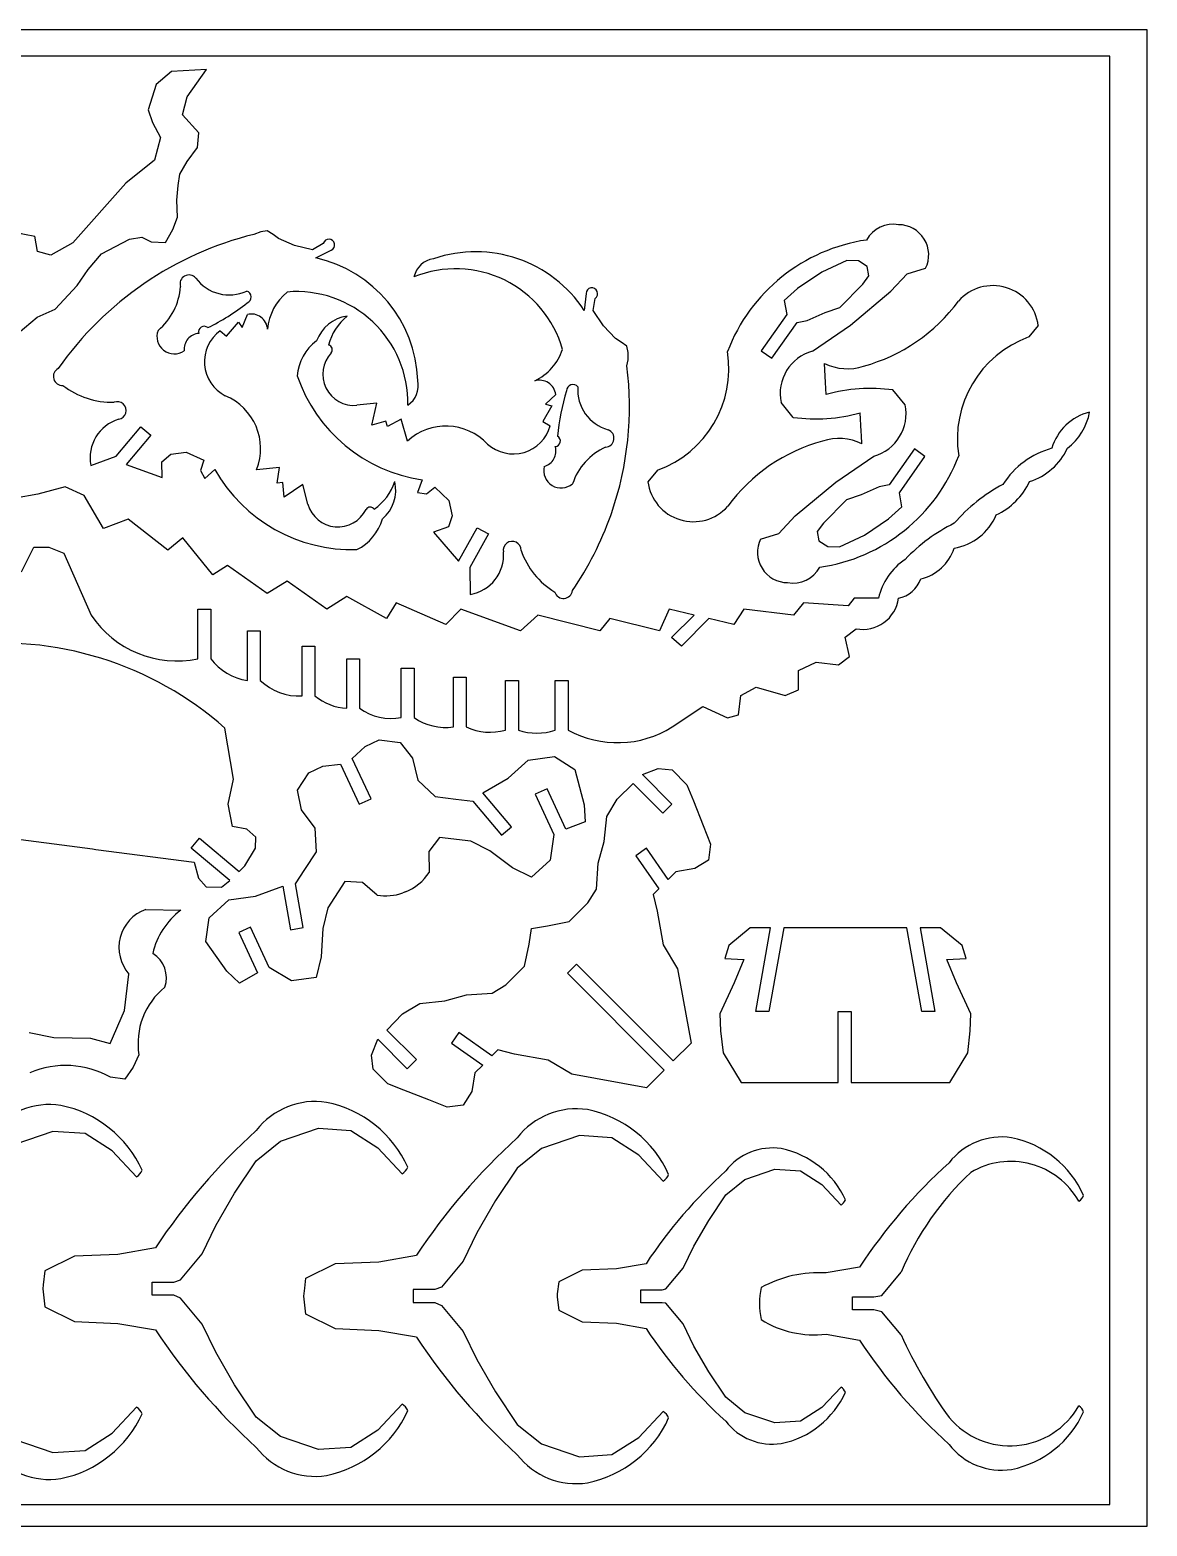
# Model space of a CAD drawing. Extents: x 0 to 237, y 0 to 181.
# Drawn here: x 101.3 to 236.8, y 0 to 181.5 of the extents above; entities that cross this region are included whole.
import ezdxf

# ---------------------------------------------------------------- set-up
doc = ezdxf.new("R2010")
doc.units = 0
doc.layers.add('WHITE', color=7, linetype='CONTINUOUS')

msp = doc.modelspace()

# ---------------------------------------------------------------- linework, layer by layer
at = {"layer": 'WHITE', "linetype": 'CONTINUOUS'}
for p, q in [((236.777464, 181.471779), (0, 181.471779)), ((236.777464, 0), (236.777464, 181.471779)), ((232.252228, 178.273767), (2.559962, 178.273767)), ((232.252228, 2.610057), (232.252228, 178.273767)), ((118.474637, 176.418671), (116.615202, 174.86403)), ((122.720485, 176.691547), (118.474637, 176.418671)), ((120.377884, 173.341934), (122.720485, 176.691547)), ((116.615202, 174.86403), (115.631347, 171.790422)), ((119.801465, 171.184587), (120.377884, 173.341934)), ((115.631347, 171.790422), (116.177098, 170.230148)), ((121.779188, 168.98656), (119.801465, 171.184587)), ((116.177098, 170.230148), (117.137796, 168.433298)), ((121.628982, 167.22914), (121.779188, 168.98656)), ((117.137796, 168.433298), (116.399279, 165.67888)), ((120.36787, 165.514278), (121.628982, 167.22914)), ((116.399279, 165.67888), (112.924494, 162.888161)), ((119.469132, 163.956508), (120.36787, 165.514278)), ((119.265727, 162.599639), (119.469132, 163.956508)), ((112.924494, 162.888161), (106.486252, 155.628163)), ((119.11552, 160.842219), (119.265727, 162.599639)), ((119.200637, 158.76686), (119.11552, 160.842219)), ((118.635484, 157.250397), (119.200637, 158.76686)), ((102.197846, 154.593613), (101.899935, 156.471825)), ((109.982942, 154.306342), (113.35008, 156.098811)), ((113.35008, 156.098811), (114.859659, 156.336638)), ((114.859659, 156.336638), (115.991843, 155.775866)), ((117.73612, 155.692626), (118.635484, 157.250397)), ((129.290158, 156.990038), (128.454006, 156.67523)), ((130.075615, 157.09268), (129.290158, 156.990038)), ((130.783464, 156.651447), (130.075615, 157.09268)), ((131.446252, 156.163901), (130.783464, 156.651447)), ((133.380166, 155.33213), (131.446252, 156.163901)), ((103.844488, 154.153006), (102.197846, 154.593613)), ((106.486252, 155.628163), (103.844488, 154.153006)), ((108.355701, 152.430634), (109.982942, 154.306342)), ((115.991843, 155.775866), (117.73612, 155.692626)), ((135.573812, 154.808284), (133.380166, 155.33213)), ((136.869972, 155.567454), (135.573812, 154.808284)), ((135.958717, 153.818796), (137.833173, 154.755711)), ((200.368048, 153.513375), (197.333869, 152.098927)), ((201.783748, 153.469565), (200.368048, 153.513375)), ((202.845836, 152.777987), (201.783748, 153.469565)), ((203.04486, 151.638293), (202.845836, 152.777987)), ((207.696266, 151.874869), (209.921831, 152.560813)), ((107.032003, 150.476067), (108.355701, 152.430634)), ((197.333869, 152.098927), (194.398577, 150.114319)), ((199.501229, 147.78799), (202.286315, 150.626274)), ((202.286315, 150.626274), (203.04486, 151.638293)), ((205.721045, 149.765088), (207.696266, 151.874869)), ((104.33579, 147.602109), (107.032003, 150.476067)), ((168.736359, 149.521628), (168.526536, 147.437403)), ((169.588783, 147.428745), (169.834572, 148.909448)), ((194.398577, 150.114319), (192.77822, 148.656061)), ((200.811784, 145.674454), (205.721045, 149.765088)), ((102.155287, 146.64767), (104.33579, 147.602109)), ((170.856154, 145.564928), (169.588783, 147.428745)), ((192.77822, 148.656061), (193.080511, 146.949961)), ((195.557047, 146.212695), (197.731918, 147.184659)), ((197.731918, 147.184659), (199.501229, 147.78799)), ((99.867136, 144.693103), (102.155287, 146.64767)), ((125.143822, 144.337613), (126.569536, 146.036202)), ((126.569536, 146.036202), (127.020782, 145.397197)), ((127.020782, 145.397197), (127.669801, 146.957471)), ((172.322548, 144.052846), (170.856154, 145.564928)), ((193.080511, 146.949961), (189.989379, 142.534505)), ((191.27177, 141.63827), (194.322847, 145.995521)), ((194.322847, 145.995521), (195.557047, 146.212695)), ((196.206692, 142.515729), (200.811784, 145.674454)), ((223.587953, 145.602915), (222.422172, 144.22621)), ((124.371053, 144.986005), (125.143822, 144.337613)), ((173.014126, 143.60598), (172.322548, 144.052846)), ((173.678165, 143.10091), (173.014126, 143.60598)), ((173.860917, 142.330474), (173.678165, 143.10091)), ((173.864046, 141.437369), (173.860917, 142.330474)), ((189.989379, 142.534505), (191.27177, 141.63827)), ((173.691934, 140.733274), (173.864046, 141.437369)), ((197.766966, 138.724883), (197.648678, 141.029933)), ((197.845824, 137.250978), (197.766966, 138.724883)), ((143.385195, 136.187013), (140.934766, 135.939882)), ((142.767469, 133.529603), (143.385195, 136.187013)), ((165.060046, 137.249726), (163.832105, 136.088127)), ((193.871601, 134.477784), (192.382675, 136.269001)), ((207.44905, 136.013649), (205.961376, 137.802988)), ((164.590024, 135.895361), (163.508534, 133.958318)), ((163.832105, 136.088127), (164.590024, 135.895361)), ((202.104189, 132.75416), (201.985901, 135.029794)), ((111.757887, 129.763166), (114.753262, 133.333708)), ((114.753262, 133.333708), (115.95304, 132.327948)), ((144.472943, 134.026537), (142.767469, 133.529603)), ((144.65632, 133.358743), (144.472943, 134.026537)), ((146.334882, 134.279386), (144.65632, 133.358743)), ((147.064637, 131.608207), (146.334882, 134.279386)), ((163.508534, 133.958318), (164.388067, 133.466848)), ((202.128598, 132.278505), (202.104189, 132.75416)), ((115.95304, 132.327948), (112.956413, 128.75678)), ((202.183641, 131.252021), (202.128598, 132.278505)), ((108.691163, 128.656016), (111.757887, 129.763166)), ((117.279241, 129.08348), (118.380132, 130.002871)), ((117.338072, 127.191499), (117.279241, 129.08348)), ((118.380132, 130.002871), (120.252711, 130.274495)), ((120.252711, 130.274495), (122.381894, 129.279374)), ((122.381894, 129.279374), (121.988226, 128.028276)), ((199.016812, 126.608196), (203.621904, 129.766295)), ((208.559955, 130.643754), (205.508878, 126.286503)), ((206.751214, 125.332063), (209.84172, 129.746268)), ((209.84172, 129.746268), (208.559955, 130.643754)), ((112.956413, 128.75678), (117.338072, 127.191499)), ((121.988226, 128.028276), (122.502059, 127.070708)), ((122.502059, 127.070708), (123.733755, 128.144687)), ((131.549519, 128.400038), (128.791346, 128.13217)), ((131.282276, 126.504303), (131.549519, 128.400038)), ((177.406076, 128.056788), (176.241696, 126.676415)), ((105.553717, 126.03428), (102.272323, 125.180605)), ((107.880046, 125.009744), (105.553717, 126.03428)), ((131.97135, 126.570018), (131.282276, 126.504303)), ((132.114673, 124.798203), (131.97135, 126.570018)), ((134.379667, 126.320299), (132.114673, 124.798203)), ((135.016169, 123.943901), (134.379667, 126.320299)), ((148.87463, 126.885453), (148.308225, 125.351465)), ((148.308225, 125.351465), (149.385333, 125.212524)), ((149.385333, 125.212524), (150.414876, 126.024266)), ((150.414876, 126.024266), (152.100323, 124.389515)), ((194.106925, 122.515684), (199.016812, 126.608196)), ((204.274678, 126.068077), (202.098556, 125.098617)), ((205.508878, 126.286503), (204.274678, 126.068077)), ((207.051002, 123.625963), (206.751214, 125.332063)), ((102.272323, 125.180605), (99.535429, 124.666772)), ((110.212634, 121.007357), (107.880046, 125.009744)), ((152.100323, 124.389515), (152.513391, 122.541345)), ((200.329245, 124.491531), (197.545411, 121.65575)), ((202.098556, 125.098617), (200.329245, 124.491531)), ((205.432523, 122.165202), (207.051002, 123.625963)), ((113.221778, 122.135786), (110.212634, 121.007357)), ((118.038412, 118.373104), (113.221778, 122.135786)), ((152.513391, 122.541345), (152.045247, 121.185728)), ((171.727353, 122.5814), (171.853273, 122.941472)), ((192.133582, 120.407781), (194.106925, 122.515684)), ((197.545411, 121.65575), (196.784988, 120.641228)), ((202.49723, 120.183097), (205.432523, 122.165202)), ((119.844023, 119.877676), (118.038412, 118.373104)), ((123.456499, 115.364586), (119.844023, 119.877676)), ((152.045247, 121.185728), (150.255281, 120.568002)), ((150.255281, 120.568002), (153.275065, 117.026249)), ((153.275065, 117.026249), (155.549448, 121.098107)), ((156.915704, 120.335807), (154.641322, 116.263949)), ((155.549448, 121.098107), (156.915704, 120.335807)), ((189.908643, 119.723088), (192.133582, 120.407781)), ((196.784988, 120.641228), (196.986516, 119.504037)), ((199.461174, 118.767397), (202.49723, 120.183097)), ((100.279579, 115.740103), (101.786028, 118.748621)), ((101.786028, 118.748621), (103.59164, 118.748621)), ((103.59164, 118.748621), (105.396, 117.998213)), ((105.396, 117.998213), (108.708687, 110.472223)), ((196.986516, 119.504037), (198.0461, 118.810582)), ((198.0461, 118.810582), (199.461174, 118.767397)), ((125.261484, 116.493015), (123.456499, 115.364586)), ((130.078118, 113.10585), (125.261484, 116.493015)), ((154.641322, 116.263949), (154.695016, 113.008404)), ((132.486435, 114.610422), (130.078118, 113.10585)), ((137.300565, 111.225761), (132.486435, 114.610422)), ((139.708882, 112.730333), (137.300565, 111.225761)), ((144.524889, 110.097331), (139.708882, 112.730333)), ((201.246132, 112.533186), (200.507615, 111.601904)), ((204.209589, 112.533186), (201.246132, 112.533186)), ((121.650887, 105.204969), (121.650887, 111.225761)), ((121.650887, 111.225761), (123.215542, 111.225761)), ((123.215542, 111.225761), (123.215542, 105.204969)), ((145.729048, 111.977421), (144.524889, 110.097331)), ((151.747336, 109.343168), (145.729048, 111.977421)), ((153.555452, 111.225761), (151.747336, 109.343168)), ((160.777273, 108.592759), (153.555452, 111.225761)), ((178.837771, 111.225761), (177.633613, 108.592759)), ((181.8538, 110.500387), (178.837771, 111.225761)), ((187.867081, 111.225761), (186.662923, 109.343168)), ((193.885996, 110.472223), (187.867081, 111.225761)), ((195.090154, 111.977421), (193.885996, 110.472223)), ((200.507615, 111.601904), (195.090154, 111.977421)), ((162.885176, 110.472223), (160.777273, 108.592759)), ((170.41054, 108.592759), (162.885176, 110.472223)), ((171.612195, 110.097331), (170.41054, 108.592759)), ((177.633613, 108.592759), (171.612195, 110.097331)), ((179.112524, 107.759111), (181.8538, 110.500387)), ((183.638758, 110.072297), (180.299159, 106.732698)), ((186.662923, 109.343168), (183.638758, 110.072297)), ((127.669801, 102.571967), (127.669801, 108.592759)), ((127.669801, 108.592759), (129.234456, 108.592759)), ((129.234456, 108.592759), (129.234456, 102.571967)), ((180.299159, 106.732698), (179.112524, 107.759111)), ((200.166521, 107.816065), (201.515879, 108.824954)), ((200.707265, 105.457817), (200.166521, 107.816065)), ((134.290795, 100.691878), (134.290795, 106.709541)), ((134.290795, 106.709541), (135.85545, 106.709541)), ((135.85545, 106.709541), (135.85545, 100.691878)), ((199.357907, 104.44705), (200.707265, 105.457817)), ((139.708882, 99.187306), (139.708882, 105.204969)), ((139.708882, 105.204969), (141.273537, 105.204969)), ((141.273537, 105.204969), (141.273537, 99.187306)), ((146.330501, 98.058251), (146.330501, 104.07654)), ((146.330501, 104.07654), (147.895156, 104.07654)), ((147.895156, 104.07654), (147.895156, 98.058251)), ((194.509354, 103.772996), (196.664197, 104.784389)), ((194.509354, 101.414749), (194.509354, 103.772996)), ((196.664197, 104.784389), (199.357907, 104.44705)), ((152.651707, 96.929196), (152.651707, 102.946859)), ((152.651707, 102.946859), (154.216362, 102.946859)), ((154.216362, 102.946859), (154.215955, 96.928319)), ((158.972287, 96.553053), (158.972287, 102.571967)), ((158.972287, 102.571967), (160.536942, 102.571967)), ((160.536942, 102.571967), (160.536942, 96.553053)), ((164.991201, 96.553053), (164.991201, 102.571967)), ((164.991201, 102.571967), (166.555856, 102.571967)), ((166.555856, 102.571967), (166.555856, 96.553053)), ((187.502204, 100.741321), (189.386674, 101.75334)), ((189.386674, 101.75334), (192.892127, 100.741321)), ((187.231832, 98.383699), (187.502204, 100.741321)), ((192.892127, 100.741321), (194.509354, 101.414749)), ((179.198268, 96.929196), (182.920269, 99.395092)), ((182.920269, 99.395092), (185.884977, 98.045734)), ((185.884977, 98.045734), (187.231832, 98.383699)), ((125.987484, 90.587337), (124.947928, 96.783996)), ((140.380432, 93.089533), (141.956352, 94.567819)), ((141.956352, 94.567819), (143.668084, 95.365167)), ((143.668084, 95.365167), (146.190308, 95.055991)), ((146.190308, 95.055991), (147.67673, 93.146486)), ((142.669835, 88.209687), (140.380432, 93.089533)), ((147.67673, 93.146486), (148.325749, 90.474682)), ((159.310252, 90.704999), (161.711685, 92.893638)), ((161.711685, 92.893638), (164.931744, 93.326109)), ((164.931744, 93.326109), (167.36447, 91.783359)), ((133.734404, 89.246741), (135.118184, 91.378426)), ((135.118184, 91.378426), (136.828665, 92.177026)), ((136.828665, 92.177026), (138.97412, 92.43363)), ((138.97412, 92.43363), (141.240992, 87.543144)), ((167.36447, 91.783359), (168.504164, 87.501212)), ((175.573275, 91.156871), (177.499678, 91.89664)), ((179.159464, 87.569431), (175.573275, 91.156871)), ((177.499678, 91.89664), (179.197016, 91.70763)), ((179.197016, 91.70763), (180.979471, 89.923923)), ((125.344724, 87.567553), (125.987484, 90.587337)), ((134.242603, 86.882234), (133.734404, 89.246741)), ((148.325749, 90.474682), (150.442414, 88.489448)), ((156.225379, 88.937565), (159.310252, 90.704999)), ((159.688899, 84.807502), (156.225379, 88.937565)), ((164.011727, 89.430744), (162.570993, 88.758568)), ((166.288613, 84.54464), (164.011727, 89.430744)), ((172.509681, 88.162748), (174.466751, 90.050347)), ((174.466751, 90.050347), (178.05294, 86.464158)), ((180.979471, 89.923923), (181.754288, 87.973111)), ((125.864815, 84.859448), (125.344724, 87.567553)), ((141.240992, 87.543144), (142.669835, 88.209687)), ((150.442414, 88.489448), (152.96589, 88.179646)), ((152.96589, 88.179646), (155.025601, 87.931179)), ((155.025601, 87.931179), (158.490373, 83.801116)), ((162.570993, 88.758568), (164.848505, 83.87309)), ((168.504164, 87.501212), (168.619949, 85.417091)), ((171.251072, 86.064858), (172.509681, 88.162748)), ((178.05294, 86.464158), (179.159464, 87.569431)), ((181.754288, 87.973111), (182.929031, 84.955831)), ((135.869845, 84.666683), (134.242603, 86.882234)), ((168.619949, 85.417091), (166.288613, 84.54464)), ((170.937516, 83.026299), (171.251072, 86.064858)), ((93.316239, 84.164741), (108.869534, 82.128187)), ((127.604712, 84.548395), (125.864815, 84.859448)), ((128.701848, 83.547642), (127.604712, 84.548395)), ((128.639261, 82.233331), (128.701848, 83.547642)), ((136.030691, 81.769568), (135.869845, 84.666683)), ((150.970642, 83.531369), (149.686373, 81.816507)), ((154.755229, 83.06698), (150.970642, 83.531369)), ((158.490373, 83.801116), (159.688899, 84.807502)), ((164.848505, 83.87309), (164.374101, 80.760052)), ((182.929031, 84.955831), (183.829646, 82.712116)), ((108.869534, 82.128187), (109.272589, 82.074988)), ((109.272589, 82.074988), (121.229056, 80.509082)), ((120.864178, 82.230828), (121.869938, 83.431231)), ((125.550633, 78.299163), (120.864178, 82.230828)), ((121.869938, 83.431231), (126.669048, 79.401932)), ((127.351863, 80.078489), (128.639261, 82.233331)), ((134.645659, 79.637882), (136.030691, 81.769568)), ((149.686373, 81.816507), (149.706401, 79.276134)), ((157.075925, 81.917271), (154.755229, 83.06698)), ((159.822833, 79.853804), (157.075925, 81.917271)), ((170.202128, 80.403937), (170.937516, 83.026299)), ((176.058944, 82.205794), (174.776553, 81.310185)), ((178.706966, 78.425587), (176.058944, 82.205794)), ((183.829646, 82.712116), (183.578675, 80.782583)), ((121.229056, 80.509082), (121.746018, 78.575794)), ((126.669048, 79.401932), (127.351863, 80.078489)), ((162.142278, 78.705974), (159.822833, 79.853804)), ((164.374101, 80.760052), (162.142278, 78.705974)), ((169.99309, 77.260858), (170.202128, 80.403937)), ((174.776553, 81.310185), (177.58417, 77.303417)), ((183.578675, 80.782583), (181.92327, 79.754292)), ((121.746018, 78.575794), (122.650388, 77.522469)), ((124.520464, 77.507448), (125.550633, 78.299163)), ((133.512848, 77.898612), (134.645659, 79.637882)), ((139.48983, 78.178372), (137.411342, 74.980217)), ((141.627774, 78.059458), (139.48983, 78.178372)), ((143.40576, 76.543086), (141.627774, 78.059458)), ((179.638248, 79.35687), (178.706966, 78.425587)), ((181.92327, 79.754292), (179.638248, 79.35687)), ((122.650388, 77.522469), (124.520464, 77.507448)), ((125.413569, 75.967827), (128.636132, 76.400924)), ((128.636132, 76.400924), (131.973228, 77.628865)), ((131.973228, 77.628865), (132.907014, 72.318426)), ((134.449764, 72.590051), (133.512848, 77.898612)), ((146.849885, 76.919334), (146.520137, 76.795843)), ((168.965425, 75.604828), (169.99309, 77.260858)), ((177.58417, 77.303417), (176.870687, 76.589308)), ((176.870687, 76.589308), (177.371376, 74.576536)), ((115.330933, 74.791207), (119.584291, 74.692947)), ((123.011511, 73.778562), (125.413569, 75.967827)), ((137.411342, 74.980217), (136.803005, 72.463626)), ((166.70043, 73.341085), (168.965425, 75.604828)), ((177.371376, 74.576536), (178.106764, 70.489032)), ((122.630361, 70.92338), (123.011511, 73.778562)), ((128.029046, 72.650759), (126.610217, 71.990475)), ((130.307183, 67.766532), (128.029046, 72.650759)), ((132.907014, 72.318426), (134.449764, 72.590051)), ((162.136019, 72.493042), (164.059919, 72.795959)), ((164.059919, 72.795959), (166.70043, 73.341085)), ((125.178245, 67.297762), (122.630361, 70.92338)), ((126.610217, 71.990475), (128.88898, 67.104996)), ((136.803005, 72.463626), (136.619001, 69.033277)), ((161.832476, 70.568516), (162.136019, 72.493042)), ((188.64628, 72.575656), (186.037061, 70.40767)), ((191.124693, 72.575656), (188.64628, 72.575656)), ((189.334102, 62.423549), (191.124693, 72.575656)), ((192.714382, 72.575656), (190.924417, 62.423549)), ((207.657462, 72.575656), (192.714382, 72.575656)), ((209.464326, 62.423549), (207.657462, 72.575656)), ((211.740586, 72.575656), (209.264676, 72.575656)), ((209.264676, 72.575656), (211.054641, 62.423549)), ((214.351056, 70.40767), (211.740586, 72.575656)), ((136.619001, 69.033277), (136.006908, 66.51919)), ((161.287976, 67.927379), (161.832476, 70.568516)), ((178.106764, 70.489032), (179.824755, 67.595672)), ((186.037061, 70.40767), (185.552018, 68.827368)), ((214.837351, 68.827368), (214.351056, 70.40767)), ((126.699715, 65.869545), (125.178245, 67.297762)), ((132.997764, 66.129278), (130.307183, 67.766532)), ((159.02173, 65.662385), (161.287976, 67.927379)), ((167.576011, 68.158322), (166.469487, 67.051798)), ((179.317181, 56.415894), (167.576011, 68.158322)), ((179.824755, 67.595672), (181.482664, 58.560103)), ((185.552018, 68.827368), (187.884606, 68.7047)), ((187.884606, 68.7047), (186.718625, 65.908974)), ((212.501008, 68.7047), (214.837351, 68.827368)), ((213.670744, 65.908974), (212.501008, 68.7047)), ((112.76928, 62.533075), (113.303766, 66.95166)), ((128.88898, 67.104996), (126.699715, 65.869545)), ((136.006908, 66.51919), (132.997764, 66.129278)), ((157.366325, 64.634093), (159.02173, 65.662385)), ((166.469487, 67.051798), (178.210657, 55.30937)), ((186.718625, 65.908974), (184.965585, 62.13815)), ((215.420028, 62.13815), (213.670744, 65.908974)), ((148.562325, 63.376737), (151.600885, 63.689668)), ((151.600885, 63.689668), (154.22262, 64.42443)), ((154.22262, 64.42443), (157.366325, 64.634093)), ((111.042527, 58.516912), (112.76928, 62.533075)), ((144.577462, 60.159806), (146.46381, 62.117496)), ((146.46381, 62.117496), (148.562325, 63.376737)), ((184.965585, 62.13815), (185.06322, 60.070934)), ((190.924417, 62.423549), (189.334102, 62.423549)), ((199.313471, 53.799797), (199.313471, 62.423549)), ((199.313471, 62.423549), (200.878126, 62.423549)), ((200.878126, 62.423549), (200.878126, 53.799797)), ((211.054641, 62.423549), (209.464326, 62.423549)), ((215.323019, 60.070934), (215.420028, 62.13815)), ((148.163651, 56.573617), (144.577462, 60.159806)), ((185.06322, 60.070934), (185.356749, 57.394748)), ((215.031994, 57.394748), (215.323019, 60.070934)), ((101.218372, 59.849372), (104.188712, 59.28047)), ((104.188712, 59.28047), (108.646101, 59.179706)), ((108.646101, 59.179706), (111.042527, 58.516912)), ((142.733047, 57.130009), (143.470312, 59.053276)), ((143.470312, 59.053276), (147.057127, 55.467087)), ((153.316372, 59.85063), (152.42139, 58.568865)), ((152.42139, 58.568865), (156.201596, 55.920211)), ((157.325644, 57.044259), (153.316372, 59.85063)), ((181.482664, 58.560103), (179.317181, 56.415894)), ((114.516686, 57.143152), (113.817599, 55.681138)), ((142.919554, 55.430793), (142.733047, 57.130009)), ((147.057127, 55.467087), (148.163651, 56.573617)), ((158.037875, 57.755871), (157.325644, 57.044259)), ((160.050647, 57.255175), (158.037875, 57.755871)), ((164.137525, 56.521045), (160.050647, 57.255175)), ((167.031511, 54.801802), (164.137525, 56.521045)), ((185.356749, 57.394748), (187.541633, 53.799797)), ((212.844606, 53.799797), (215.031994, 57.394748)), ((112.786804, 54.208485), (111.058799, 54.441931)), ((113.817599, 55.681138), (112.786804, 54.208485)), ((144.70326, 53.647081), (142.919554, 55.430793)), ((155.270313, 54.989561), (154.872265, 52.704539)), ((156.201596, 55.920211), (155.270313, 54.989561)), ((176.069584, 53.146391), (167.031511, 54.801802)), ((178.210657, 55.30937), (176.069584, 53.146391)), ((146.653446, 52.87227), (144.70326, 53.647081)), ((149.671352, 51.698779), (146.653446, 52.87227)), ((154.872265, 52.704539), (153.8446, 51.049134)), ((187.541633, 53.799797), (199.313471, 53.799797)), ((200.878126, 53.799797), (212.844606, 53.799797)), ((151.915067, 50.798163), (149.671352, 51.698779)), ((153.8446, 51.049134), (151.915067, 50.798163)), ((104.071676, 47.874136), (99.480353, 46.298842)), ((108.005219, 47.610648), (104.071676, 47.874136)), ((111.284735, 45.512753), (108.005219, 47.610648)), ((131.697223, 46.672481), (136.286043, 48.244021)), ((136.286043, 48.244021), (140.219585, 47.984288)), ((140.219585, 47.984288), (143.499102, 45.883895)), ((167.939637, 47.360303), (163.348939, 45.786261)), ((171.873179, 47.097435), (167.939637, 47.360303)), ((114.236318, 42.365896), (111.284735, 45.512753)), ((128.745658, 44.31173), (131.697223, 46.672481)), ((143.499102, 45.883895), (146.450667, 42.737061)), ((163.348939, 45.786261), (160.399252, 43.424884)), ((175.152696, 45.000178), (171.873179, 47.097435)), ((126.12267, 40.37631), (128.745658, 44.31173)), ((178.101132, 41.853344), (175.152696, 45.000178)), ((160.399252, 43.424884), (157.776265, 39.492593)), ((185.682197, 40.182919), (188.014785, 42.048613)), ((188.014785, 42.048613), (191.639777, 43.292827)), ((191.639777, 43.292827), (194.749059, 43.084408)), ((194.749059, 43.084408), (197.340754, 41.427132)), ((123.828886, 36.442768), (126.12267, 40.37631)), ((183.609343, 37.07614), (185.682197, 40.182919)), ((197.340754, 41.427132), (199.670838, 38.941834)), ((157.776265, 39.492593), (155.480603, 35.557173)), ((122.189754, 33.033065), (123.828886, 36.442768)), ((181.796846, 33.966851), (183.609343, 37.07614)), ((155.480603, 35.557173), (153.843348, 32.146851)), ((106.705303, 32.722644), (103.102842, 30.950829)), ((111.97068, 32.946077), (106.705303, 32.722644)), ((116.50608, 33.731707), (111.97068, 32.946077)), ((119.560508, 29.878727), (122.189754, 33.033065)), ((143.624274, 32.061728), (148.159856, 32.847771)), ((180.501938, 31.273774), (181.796846, 33.966851)), ((103.102842, 30.950829), (102.908199, 29.240974)), ((134.756436, 30.067112), (138.358897, 31.838927)), ((138.358897, 31.838927), (143.624274, 32.061728)), ((153.843348, 32.146851), (151.211599, 28.993133)), ((168.268214, 31.028436), (165.421794, 29.628383)), ((172.428945, 31.203677), (168.268214, 31.028436)), ((176.010753, 31.826404), (172.428945, 31.203677)), ((178.424702, 28.78034), (180.501938, 31.273774)), ((201.888893, 31.40145), (197.856464, 30.702988)), ((102.908199, 29.240974), (102.855626, 28.764693)), ((116.128281, 28.013653), (116.128281, 29.578307)), ((116.128281, 29.578307), (118.73437, 29.578307)), ((118.73437, 29.578307), (119.560508, 29.878727)), ((134.619372, 28.862953), (134.661305, 29.240974)), ((134.661305, 29.240974), (134.756436, 30.067112)), ((165.421794, 29.628383), (165.254063, 28.156349)), ((204.603256, 27.976107), (206.938973, 30.779969)), ((102.855626, 28.764693), (103.102842, 26.576673)), ((118.73437, 28.013653), (116.128281, 28.013653)), ((119.560508, 27.650659), (118.73437, 28.013653)), ((122.189754, 24.496315), (119.560508, 27.650659)), ((134.508595, 27.879098), (134.619372, 28.862953)), ((134.756436, 25.692956), (134.508595, 27.879098)), ((150.385461, 28.694597), (147.781875, 28.694597)), ((147.781875, 28.694597), (147.781875, 27.129942)), ((151.211599, 28.993133), (150.385461, 28.694597)), ((165.254063, 28.156349), (165.24092, 27.760804)), ((165.24092, 27.760804), (165.421794, 26.173625)), ((175.372999, 27.09239), (175.372999, 28.657045)), ((175.372999, 28.657045), (177.978463, 28.657045)), ((177.978463, 28.657045), (178.424702, 28.78034)), ((201.040224, 26.241844), (201.040224, 27.806498)), ((201.040224, 27.806498), (203.646313, 27.806498)), ((203.646313, 27.806498), (204.603256, 27.976107)), ((103.102842, 26.576673), (106.705303, 24.804239)), ((138.358897, 23.920515), (134.756436, 25.692956)), ((147.781875, 27.129942), (150.385461, 27.129942)), ((150.385461, 27.129942), (151.211599, 26.765064)), ((151.211599, 26.765064), (153.843348, 23.61072)), ((165.421794, 26.173625), (168.268214, 24.77232)), ((177.978463, 27.09239), (175.372999, 27.09239)), ((178.424702, 27.01979), (177.978463, 27.09239)), ((180.501938, 24.526356), (178.424702, 27.01979)), ((203.646313, 26.241844), (201.040224, 26.241844)), ((204.603256, 25.99588), (203.646313, 26.241844)), ((206.938973, 23.192012), (204.603256, 25.99588)), ((106.705303, 24.804239), (111.97068, 24.584561)), ((111.97068, 24.584561), (116.506262, 23.795401)), ((123.828886, 21.087245), (122.189754, 24.496315)), ((143.624274, 23.697715), (138.358897, 23.920515)), ((148.159674, 22.912085), (143.624274, 23.697715)), ((153.843348, 23.61072), (155.480603, 20.200398)), ((168.268214, 24.77232), (172.428945, 24.596453)), ((172.428945, 24.596453), (176.010753, 23.975597)), ((181.796846, 21.833272), (180.501938, 24.526356)), ((183.609343, 18.725867), (181.796846, 21.833272)), ((197.856464, 23.270251), (201.888916, 22.569246)), ((126.12267, 17.151199), (123.828886, 21.087245)), ((155.480603, 20.200398), (157.776265, 16.268108)), ((185.682197, 15.617211), (183.609343, 18.725867)), ((128.745658, 13.218908), (126.12267, 17.151199)), ((199.670838, 16.861425), (197.340754, 14.372372)), ((146.450196, 14.790363), (143.499102, 11.643614)), ((157.776265, 16.268108), (160.399252, 12.332055)), ((188.014785, 13.751517), (185.682197, 15.617211)), ((111.284735, 11.2706), (114.2363, 14.420563)), ((131.697223, 10.857525), (128.745658, 13.218908)), ((175.152696, 10.75989), (178.101132, 13.90673)), ((191.639777, 12.507303), (188.014785, 13.751517)), ((194.749059, 12.715715), (191.639777, 12.507303)), ((197.340754, 14.372372), (194.749059, 12.715715)), ((108.005219, 9.172704), (111.284735, 11.2706)), ((143.499102, 11.643614), (140.219585, 9.545718)), ((160.399252, 12.332055), (163.348939, 9.97131)), ((99.480353, 10.484511), (104.071676, 8.912978)), ((104.071676, 8.912978), (108.005219, 9.172704)), ((136.286043, 9.283488), (131.697223, 10.857525)), ((140.219585, 9.545718), (136.286043, 9.283488)), ((163.348939, 9.97131), (167.939637, 8.399139)), ((171.873179, 8.662633), (175.152696, 10.75989)), ((167.939637, 8.399139), (171.873179, 8.662633)), ((2.559962, 2.610057), (232.252228, 2.610057)), ((0, 0), (236.777464, 0))]:
    msp.add_line(p, q, dxfattribs=at)
for centre, radius, start, end in [((205.999549, 154.188901), 3.714526, 80.015579, 151.04122), ((105.004411, 177.634855), 21.389521, -107.500632, -98.345388), ((138.300142, 116.885659), 40.98971, 103.898931, 144.984398), ((137.553269, 155.400912), 0.7033, -66.547586, 166.30222), ((206.627293, 154.177415), 3.669792, -26.136794, 89.7458), ((155.332094, 138.779606), 15.781341, 33.271684, 108.842615), ((205.807446, 134.913923), 21.294196, 98.256605, 159.255738), ((132.556536, 138.408701), 15.781187, 1.975049, 77.550171), ((150.654581, 150.892265), 2.853931, 98.45015, 167.3322), ((152.932596, 139.026979), 13.478034, 15.915951, 112.061975), ((120.584589, 150.663929), 1.089445, 40.817501, 197.042334), ((125.465097, 154.371151), 5.042019, -143.55657, -65.150732), ((112.055171, 150.810277), 7.502276, -50.4766, -3.558445), ((127.349623, 149.069858), 0.762948, -68.723234, 72.115981), ((136.655842, 144.615426), 6.561637, 129.440036, 175.173616), ((133.640559, 136.254957), 13.477376, -1.254777, 94.908254), ((169.43795, 149.489083), 0.702342, -55.6177, 177.344116), ((218.068676, 144.892127), 5.564858, 7.338325, 138.3509), ((112.12339, 167.707298), 24.793258, -64.334, -51.2962), ((128.139824, 145.031694), 1.982306, 3.928367, 103.715963), ((196.926231, 161.016948), 21.044815, -74.928354, -36.191278), ((122.420099, 144.859483), 0.667862, 48.578413, 196.710974), ((140.421608, 142.162098), 4.643314, 98.173199, 160.051527), ((144.116598, 141.485996), 6.838395, 129.558196, 165.215172), ((118.805343, 144.287591), 2.1083, 159.576774, 304.782378), ((121.927629, 142.744272), 1.928795, 94.37648, 185.60188), ((127.110586, 141.230601), 4.648452, 126.11041, 242.837261), ((139.587363, 139.00269), 5.913194, 126.65887, 174.990263), ((226.903806, 131.882275), 13.132318, 109.954119, 189.01232), ((140.594187, 139.702253), 3.777755, 136.822021, 275.172452), ((137.373791, 142.653419), 0.592291, -38.1871, 77.239394), ((159.673813, 144.818244), 6.563541, -64.340859, -18.61586), ((172.923376, 140.400316), 13.132299, -70.0409, 9.007121), ((197.655692, 137.33488), 5.379665, 105.625446, 191.427693), ((105.227185, 139.433765), 1.091689, 117.10774, 274.033154), ((134.55929, 135.786461), 39.444073, -19.005, 7.204626), ((200.423124, 146.546906), 6.175317, -116.697494, -71.3447), ((111.237554, 145.948908), 9.645218, -127.965315, -88.477736), ((151.716669, 145.733911), 19.061521, -160.9713, -98.574672), ((145.540663, 138.340604), 2.854068, -56.5295, 12.38182), ((163.092962, 137.00564), 1.982167, 7.073407, 106.9244), ((167.148221, 137.697622), 0.763289, 38.870082, 179.231725), ((172.771917, 137.824894), 5.041706, 175.9995, 254.3848), ((203.2283, 118.051489), 19.939695, 82.121834, 105.660562), ((111.89718, 135.308985), 1.076545, -80.819467, 112.006651), ((122.324314, 130.676298), 6.949467, -21.474666, 67.45789), ((189.981737, 130.095151), 24.794339, 162.119423, 175.155663), ((196.604005, 154.22696), 19.937301, -97.877169, -74.33924), ((202.175563, 134.948265), 5.380029, -74.405032, 11.421537), ((231.228991, 129.037021), 6.230299, 103.136919, 164.303159), ((222.608962, 136.517463), 7.341316, -52.124598, -11.098625), ((113.409905, 129.620395), 4.816279, 106.166151, 191.550591), ((151.741078, 126.468003), 6.949158, 43.35428, 132.29521), ((159.905711, 134.6884), 4.645826, -132.051098, -15.244311), ((171.032514, 131.947904), 1.090571, -85.787206, 69.479007), ((163.162881, 130.385225), 1.927849, -74.825946, 16.446245), ((164.96249, 131.598107), 0.668902, -85.767876, 62.053615), ((174.211554, 124.026185), 7.503879, 114.391954, 161.307646), ((202.908794, 111.267168), 21.046239, 105.084901, 143.818618), ((199.405472, 125.735744), 6.176369, 63.26875, 108.6387), ((227.886471, 120.926223), 10.149904, 105.166283, 147.738499), ((220.170843, 133.975009), 7.669106, -72.041425, -25.093122), ((194.022434, 137.365511), 21.291129, -81.7358, -20.7417), ((140.341072, 137.498695), 19.060442, -150.609779, -88.207013), ((165.713848, 128.01675), 2.108421, 166.062529, 311.230326), ((139.071255, 128.888301), 6.840863, -54.406357, -18.749057), ((141.015056, 125.675036), 4.646146, -49.228, 12.61165), ((181.761148, 127.388207), 5.56516, -172.651658, -41.623065), ((229.130542, 107.898484), 20.90002, 118.046818, 138.934287), ((214.765845, 130.40979), 8.618673, -64.362868, -25.646008), ((138.655322, 124.958636), 3.777979, -164.419506, -25.938084), ((142.558969, 122.997731), 0.592785, 33.573968, 148.648508), ((138.360775, 123.769286), 5.912674, -64.1646, -15.8296), ((134.561815, 135.790143), 39.442974, -34.446974, -19.565365), ((222.618366, 102.908028), 20.878821, 116.283866, 136.61718), ((212.206589, 125.340051), 6.843618, -80.188142, -23.240612), ((153.92214, 117.762049), 4.816064, -80.765307, 4.628192), ((159.777145, 118.367471), 1.076702, -1.1657, 191.6172), ((169.958667, 121.5287), 9.645421, -160.730318, -121.244105), ((193.199675, 118.10324), 3.668079, 153.793557, 269.800519), ((208.087367, 120.304727), 5.554644, -77.075411, -17.910122), ((193.83334, 118.090966), 3.712496, -100.027696, -28.923071), ((211.680989, 110.875943), 7.652991, 123.616585, 167.493615), ((205.950408, 116.034422), 3.567619, -78.929843, -18.696422), ((166.001342, 113.605288), 1.094376, -162.8299, -6.6007), ((202.28171, 113.155773), 4.39801, -100.028107, -8.138188), ((119.094799, 117.458194), 12.516993, -146.074189, -78.216779), ((97.760568, 66.119744), 40.981079, 48.43935, 97.143017), ((128.620528, 109.264461), 6.759686, -143.091093, -98.08526), ((133.9227, 107.441258), 6.75941, -133.914787, -86.878321), ((140.122651, 105.933921), 6.759291, -129.146761, -93.509547), ((145.162341, 104.715572), 6.759032, -125.124092, -80.047623), ((151.728917, 103.625479), 6.759567, -124.552467, -82.153697), ((157.091572, 103.045745), 6.759591, -115.1768, -73.84547), ((162.764071, 102.935077), 6.759462, -109.237415, -70.762585), ((172.555809, 107.538625), 12.517277, -118.641896, -57.949726), ((144.473911, 82.708584), 6.257849, -67.686197, -33.264394), ((144.472943, 82.707109), 6.255723, -99.8223, -70.897966), ((116.981218, 70.182605), 4.895167, 109.701838, 221.301968), ((125.100726, 67.405291), 9.140076, 127.124123, 167.008014), ((114.295851, 66.459672), 3.550773, -18.028913, 57.673122), ((123.079343, 58.569707), 8.680677, 128.527099, 189.458714), ((105.627905, 44.806741), 11.060357, 60.59213, 113.068549), ((103.673134, 42.115031), 9.011473, 81.176828, 142.419377), ((102.312309, 37.51237), 13.783208, 24.152274, 78.520683), ((135.887519, 42.488133), 9.011874, 81.176261, 142.419496), ((134.529598, 37.885224), 13.783276, 24.155978, 78.532426), ((167.540963, 41.604871), 9.009564, 81.17307, 142.4368), ((166.181591, 37.002288), 13.780962, 24.14396, 78.523713), ((179.322188, -7.830707), 75.321297, 132.1812, 146.5093), ((219.115775, 39.186639), 8.00761, 81.175939, 142.434119), ((210.968898, -8.719425), 75.318042, 132.176342, 146.5033), ((191.324384, 38.743527), 7.118812, 81.1608, 142.426436), ((190.25382, 35.106586), 10.888504, 24.156054, 78.534174), ((217.909008, 35.095299), 12.248675, 24.145984, 78.532709), ((257.72016, -5.545053), 66.949016, 132.1776, 146.505286), ((220.237485, 34.734972), 9.497004, 29.471937, 120.692072), ((113.251061, 43.847878), 1.779607, -56.383081, -23.02029), ((145.466078, 44.221745), 1.781489, -56.449087, -23.000571), ((225.635553, -1.02165), 59.511473, 132.171741, 146.498302), ((177.118369, 43.340287), 1.782364, -56.538156, -23.1651), ((239.721987, 16.931067), 35.588173, 133.134262, 157.098792), ((227.628949, 40.726525), 1.583769, -56.393407, -23.075455), ((198.893517, 40.117203), 1.409155, -56.521668, -23.1851), ((196.972263, 16.247706), 14.482299, 86.49969, 118.892039), ((198.452214, 26.985055), 8.696907, 167.094748, 192.905252), ((179.315304, 65.362597), 75.318042, -146.5033, -132.176332), ((225.64098, 56.816445), 59.512022, -146.506971, -132.1791), ((196.436196, 35.364203), 12.177062, -122.046348, -83.302077), ((210.975782, 64.474499), 75.321297, -146.5093, -132.1812), ((257.720522, 59.515867), 66.949392, -146.505361, -132.177445), ((261.740429, 48.34882), 60.299789, -155.342339, -144.305026), ((198.892446, 15.686258), 1.409578, 23.050448, 56.480799), ((145.46656, 13.303987), 1.782372, 23.145136, 56.504681), ((190.254299, 20.693115), 10.888272, -78.53663, -24.151519), ((220.146314, 19.383447), 9.648156, -139.875629, -29.956167), ((227.628717, 13.246446), 1.584113, 23.07092, 56.39155), ((102.312299, 19.270977), 13.783085, -78.519793, -24.149905), ((113.247809, 12.937873), 1.781989, 22.923706, 56.30909), ((134.5305, 19.642749), 13.781131, -78.53444, -24.1498), ((166.182638, 18.757739), 13.780124, -78.527453, -24.148249), ((177.117902, 12.420308), 1.782187, 23.12718, 56.516413), ((191.324378, 17.058087), 7.120567, -142.416027, -81.163154), ((217.908719, 18.876754), 12.248677, -78.530585, -24.141171), ((103.673922, 14.669462), 9.012352, -142.417048, -81.181633), ((135.887369, 15.041418), 9.011473, -142.421, -81.1749), ((219.115117, 14.786066), 8.008292, -142.4172, -81.1708), ((167.538744, 14.156267), 9.010368, -142.407248, -81.15959)]:
    msp.add_arc(centre, radius, start, end, dxfattribs=at)

doc.saveas('drawing.dxf')
